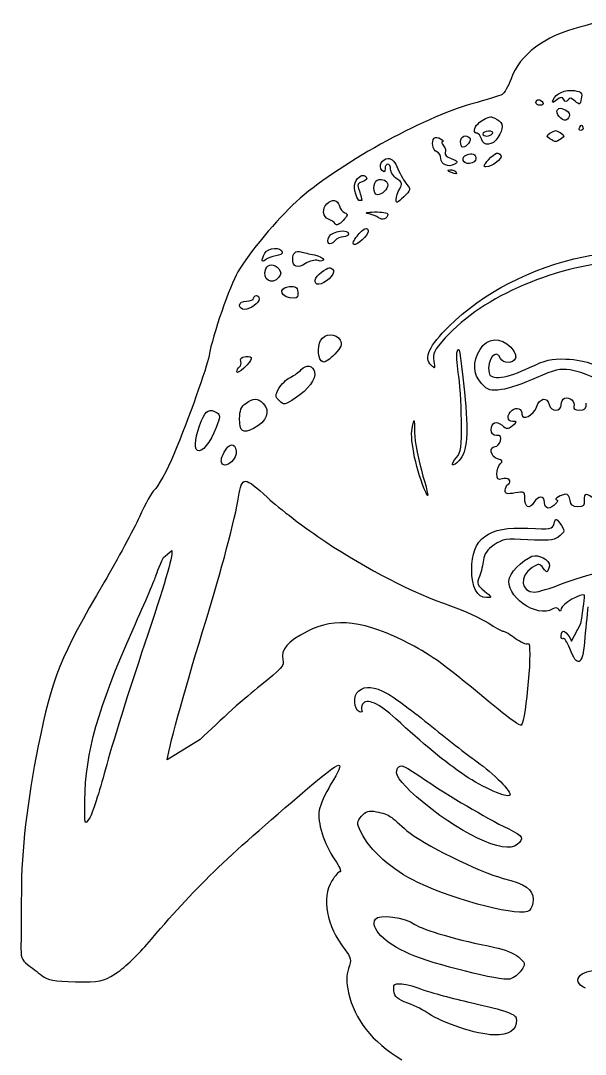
# Model space of a CAD drawing. Header units: millimetres. Extents: x 61 to 288, y 75 to 444.
# Drawn here: x 73.1 to 111.9, y 372.7 to 443.8 of the extents above; entities that cross this region are included whole.
import ezdxf

# ---------------------------------------------------------------- set-up
doc = ezdxf.new("R2010")
doc.units = ezdxf.units.MM
doc.layers.add('Layer 01', color=12, linetype='Continuous', true_color=0xc80000)

msp = doc.modelspace()

# ---------------------------------------------------------------- linework, layer by layer
at = {"layer": 'Layer 01'}
for p, q in [((96.533, 431.403), (96.323, 431.403)), ((82.884, 406.845), (83.472, 407.33)), ((110.973, 401.087), (111.615, 402.29)), ((85.414, 394.315), (83.141, 392.915))]:
    msp.add_line(p, q, dxfattribs=at)
for points in [[(115.241, 443.516), (113.251, 443.765), (113.142, 443.76), (111.603, 443.346)], [(111.603, 443.346), (109.019, 442.65), (107.462, 441.487), (106.807, 439.761)], [(106.807, 439.761), (106.61, 439.242), (106.331, 438.756), (106.188, 438.681)], [(109.711, 438.33), (109.848, 438.75), (110.549, 439.046), (111.183, 438.953)], [(111.183, 438.953), (111.651, 438.885), (111.721, 438.8), (111.645, 438.4)], [(104.099, 438.044), (100.761, 437.133), (94.738, 433.774), (92.034, 431.317)], [(106.188, 438.681), (106.044, 438.605), (105.104, 438.319), (104.099, 438.044)], [(108.524, 438.137), (108.524, 438.243), (108.606, 438.33), (108.705, 438.33)], [(108.824, 437.945), (108.659, 437.945), (108.524, 438.032), (108.524, 438.137)], [(108.705, 438.33), (108.805, 438.33), (108.94, 438.243), (109.005, 438.137)], [(109.005, 438.137), (109.071, 438.032), (108.989, 437.945), (108.824, 437.945)], [(109.951, 438.317), (109.658, 438.076), (109.628, 438.078), (109.711, 438.33)], [(110.439, 438.345), (110.315, 438.546), (110.221, 438.54), (109.951, 438.317)], [(110.732, 438.322), (110.628, 438.153), (110.554, 438.159), (110.439, 438.345)], [(111.213, 438.238), (110.964, 438.464), (110.834, 438.486), (110.732, 438.322)], [(111.645, 438.4), (111.561, 437.962), (111.531, 437.95), (111.213, 438.238)], [(110.579, 436.926), (110.308, 436.822), (109.814, 437.439), (110.011, 437.636)], [(110.011, 437.636), (110.154, 437.779), (110.155, 437.779), (110.529, 437.636)], [(110.529, 437.636), (110.899, 437.494), (110.929, 437.061), (110.579, 436.926)], [(104.47, 436.021), (104.213, 436.021), (104.249, 436.391), (104.535, 436.677)], [(104.535, 436.677), (104.737, 436.879), (105.111, 437.085), (105.41, 437.16)], [(105.41, 437.16), (105.443, 437.168), (105.638, 437.086), (105.843, 436.976)], [(105.843, 436.976), (106.297, 436.733), (106.315, 436.353), (105.904, 435.725)], [(111.531, 436.444), (111.642, 436.624), (111.69, 436.624), (111.75, 436.444)], [(103.329, 435.444), (103.329, 435.813), (103.705, 435.965), (103.969, 435.702)], [(104.772, 435.636), (104.705, 435.848), (104.569, 436.021), (104.47, 436.021)], [(105.257, 436.161), (105.043, 436.144), (104.868, 436.063), (104.868, 435.98)], [(104.868, 435.98), (104.868, 435.767), (105.399, 435.79), (105.534, 436.009)], [(105.534, 436.009), (105.596, 436.109), (105.471, 436.177), (105.257, 436.161)], [(109.486, 435.639), (109.23, 435.807), (109.23, 435.849), (109.486, 436.018)], [(109.486, 436.018), (109.645, 436.122), (109.818, 436.207), (109.871, 436.207)], [(109.871, 436.207), (109.924, 436.207), (110.097, 436.122), (110.256, 436.018)], [(110.256, 436.018), (110.512, 435.849), (110.512, 435.807), (110.256, 435.639)], [(111.608, 436.213), (111.485, 436.213), (111.451, 436.316), (111.531, 436.444)], [(111.75, 436.444), (111.793, 436.317), (111.728, 436.213), (111.608, 436.213)], [(101.693, 434.743), (101.404, 434.855), (101.297, 435.465), (101.528, 435.695)], [(101.528, 435.695), (101.595, 435.762), (101.79, 435.736), (101.961, 435.636)], [(101.961, 435.636), (102.131, 435.537), (102.195, 435.453), (102.103, 435.449)], [(102.103, 435.449), (102.01, 435.446), (102.039, 435.317), (102.167, 435.163)], [(102.167, 435.163), (102.295, 435.009), (102.344, 434.793), (102.276, 434.682)], [(103.498, 435.059), (103.405, 435.059), (103.329, 435.232), (103.329, 435.444)], [(103.969, 435.702), (104.114, 435.556), (103.75, 435.059), (103.498, 435.059)], [(105.904, 435.725), (105.529, 435.153), (104.94, 435.107), (104.772, 435.636)], [(109.871, 435.449), (109.818, 435.449), (109.645, 435.535), (109.486, 435.639)], [(110.256, 435.639), (110.097, 435.535), (109.924, 435.449), (109.871, 435.449)], [(101.982, 434.289), (101.982, 434.478), (101.852, 434.683), (101.693, 434.743)], [(102.276, 434.682), (102.207, 434.571), (102.395, 434.388), (102.692, 434.275)], [(103.954, 433.939), (103.487, 433.873), (103.329, 434.372), (103.762, 434.546)], [(103.762, 434.546), (104.126, 434.691), (104.387, 434.577), (104.387, 434.273)], [(106.111, 434.495), (106.241, 434.285), (105.487, 433.712), (105.08, 433.712)], [(105.253, 434.193), (105.738, 434.709), (105.935, 434.778), (106.111, 434.495)], [(97.935, 433.449), (97.645, 433.739), (97.921, 434.289), (98.356, 434.289)], [(98.326, 433.904), (98.22, 433.904), (98.134, 433.757), (98.134, 433.577)], [(98.518, 433.543), (98.518, 433.742), (98.432, 433.904), (98.326, 433.904)], [(98.356, 434.289), (98.607, 434.289), (98.828, 434.052), (99.028, 433.567)], [(102.912, 433.89), (102.483, 433.65), (101.982, 433.865), (101.982, 434.289)], [(102.692, 434.275), (103.155, 434.099), (103.187, 434.044), (102.912, 433.89)], [(104.387, 434.273), (104.387, 434.123), (104.192, 433.973), (103.954, 433.939)], [(105.08, 433.712), (104.882, 433.712), (104.932, 433.852), (105.253, 434.193)], [(96.248, 432.904), (96.522, 433.178), (96.725, 433.198), (96.869, 432.964)], [(98.134, 433.577), (98.134, 433.352), (98.072, 433.312), (97.935, 433.449)], [(98.951, 432.888), (98.713, 433.049), (98.518, 433.344), (98.518, 433.543)], [(99.028, 433.567), (99.192, 433.171), (99.464, 432.691), (99.632, 432.502)], [(102.713, 433.317), (102.399, 433.443), (102.365, 433.498), (102.596, 433.507)], [(102.596, 433.507), (102.775, 433.514), (102.974, 433.434), (103.039, 433.33)], [(103.039, 433.33), (103.115, 433.206), (103, 433.202), (102.713, 433.317)], [(96.323, 431.403), (95.968, 431.988), (95.937, 432.593), (96.248, 432.904)], [(96.567, 432.687), (96.261, 432.607), (96.196, 432.493), (96.305, 432.232)], [(96.869, 432.964), (96.927, 432.87), (96.791, 432.745), (96.567, 432.687)], [(97.614, 431.788), (97.294, 431.788), (97.285, 432.69), (97.604, 432.801)], [(97.604, 432.801), (97.945, 432.92), (98.326, 432.75), (98.326, 432.479)], [(98.326, 432.479), (98.326, 432.175), (97.927, 431.788), (97.614, 431.788)], [(99.144, 432.193), (99.352, 432.541), (99.327, 432.633), (98.951, 432.888)], [(99.632, 432.502), (99.915, 432.184), (99.899, 432.118), (99.421, 431.64)], [(96.305, 432.232), (96.386, 432.04), (96.488, 431.667), (96.533, 431.403)], [(98.903, 431.458), (98.903, 431.642), (99.011, 431.973), (99.144, 432.193)], [(99.421, 431.64), (98.999, 431.218), (98.903, 431.185), (98.903, 431.458)], [(92.034, 431.317), (90.701, 430.106), (88.79, 427.807), (88.011, 426.478)], [(94.237, 430.112), (93.85, 430.255), (93.792, 430.833), (94.131, 431.172)], [(94.131, 431.172), (94.477, 431.517), (94.886, 431.451), (94.996, 431.031)], [(94.996, 431.031), (95.049, 430.827), (95.218, 430.611), (95.372, 430.552)], [(95.372, 430.552), (95.6, 430.465), (95.577, 430.365), (95.248, 430.013)], [(96.979, 430.492), (96.699, 430.544), (96.88, 430.592), (97.412, 430.607)], [(97.692, 430.213), (97.565, 430.318), (97.244, 430.444), (96.979, 430.492)], [(97.412, 430.607), (97.915, 430.621), (98.326, 430.552), (98.326, 430.452)], [(98.326, 430.452), (98.326, 430.154), (97.941, 430.009), (97.692, 430.213)], [(94.709, 429.784), (94.635, 429.896), (94.422, 430.044), (94.237, 430.112)], [(94.291, 428.913), (94.501, 429.305), (95.632, 429.457), (95.632, 429.094)], [(95.248, 430.013), (94.993, 429.738), (94.796, 429.654), (94.709, 429.784)], [(96.21, 428.954), (96.628, 429.486), (96.979, 429.637), (96.979, 429.286)], [(94.672, 428.615), (94.343, 428.218), (94.045, 428.452), (94.291, 428.913)], [(95.271, 428.901), (95.072, 428.901), (94.803, 428.772), (94.672, 428.615)], [(95.632, 429.094), (95.632, 428.988), (95.47, 428.901), (95.271, 428.901)], [(95.991, 428.365), (95.884, 428.4), (95.983, 428.665), (96.21, 428.954)], [(96.979, 429.286), (96.979, 429.001), (96.216, 428.29), (95.991, 428.365)], [(89.872, 427.771), (90.086, 428.169), (90.985, 428.224), (91.068, 427.843)], [(111.795, 427.53), (114.083, 428.008), (117.932, 428.058), (120.696, 427.645)], [(89.908, 427.32), (89.613, 427.078), (89.599, 427.26), (89.872, 427.771)], [(90.629, 427.584), (90.365, 427.547), (90.04, 427.429), (89.908, 427.32)], [(91.068, 427.843), (91.091, 427.737), (90.894, 427.621), (90.629, 427.584)], [(91.784, 427.341), (91.784, 427.789), (91.974, 427.963), (92.347, 427.859)], [(92.667, 427.067), (92.131, 426.716), (91.784, 426.824), (91.784, 427.341)], [(92.347, 427.859), (92.513, 427.813), (92.931, 427.719), (93.275, 427.65)], [(93.524, 427.263), (93.311, 427.33), (92.939, 427.245), (92.667, 427.067)], [(93.275, 427.65), (93.619, 427.58), (93.9, 427.438), (93.9, 427.334)], [(93.9, 427.334), (93.9, 427.229), (93.731, 427.197), (93.524, 427.263)], [(102.542, 422.755), (104.826, 425.028), (108.231, 426.785), (111.795, 427.53)], [(90.822, 426.111), (90.341, 425.532), (89.655, 425.975), (89.929, 426.688)], [(89.929, 426.688), (89.99, 426.847), (90.162, 426.977), (90.311, 426.977)], [(90.311, 426.977), (90.46, 426.977), (90.69, 426.847), (90.822, 426.688)], [(90.822, 426.688), (91.013, 426.458), (91.013, 426.341), (90.822, 426.111)], [(93.756, 426.462), (94.278, 426.827), (94.416, 426.847), (94.58, 426.582)], [(114.874, 427.287), (109.949, 426.993), (104.889, 424.845), (102.279, 421.943)], [(88.011, 426.478), (87.429, 425.485), (86.282, 422.167), (86.022, 420.723)], [(93.582, 425.63), (93.175, 425.63), (93.279, 426.13), (93.756, 426.462)], [(94.58, 426.582), (94.724, 426.349), (93.97, 425.63), (93.582, 425.63)], [(91.908, 424.668), (90.983, 424.668), (90.664, 425.372), (91.543, 425.473)], [(91.543, 425.473), (91.968, 425.522), (92.084, 425.449), (92.133, 425.101)], [(88.128, 424.187), (88.128, 424.367), (88.309, 424.476), (88.609, 424.476)], [(89.475, 424.641), (89.475, 424.345), (88.88, 423.912), (88.464, 423.905)], [(88.609, 424.476), (88.873, 424.476), (89.09, 424.562), (89.09, 424.668)], [(89.09, 424.668), (89.09, 424.774), (89.176, 424.86), (89.282, 424.86)], [(89.282, 424.86), (89.388, 424.86), (89.475, 424.762), (89.475, 424.641)], [(92.133, 425.101), (92.173, 424.819), (92.094, 424.668), (91.908, 424.668)], [(88.464, 423.905), (88.279, 423.901), (88.128, 424.028), (88.128, 424.187)], [(101.302, 420.071), (100.794, 420.578), (101.169, 421.387), (102.542, 422.755)], [(93.855, 420.288), (93.53, 420.395), (93.439, 421.28), (93.703, 421.772)], [(93.703, 421.772), (93.972, 422.275), (94.782, 422.291), (95.045, 421.799)], [(95.045, 421.799), (95.204, 421.503), (95.132, 421.314), (94.67, 420.82)], [(102.279, 421.943), (101.498, 421.074), (101.388, 420.853), (101.489, 420.35)], [(104.674, 421.156), (105.164, 421.96), (106.108, 422.029), (106.783, 421.311)], [(103.177, 419.564), (103.074, 420.196), (103.038, 420.841), (103.098, 420.997)], [(103.098, 420.997), (103.247, 421.386), (103.266, 421.284), (103.596, 418.222)], [(104.785, 418.803), (104.183, 419.453), (104.144, 420.287), (104.674, 421.156)], [(106.092, 420.531), (105.798, 421.298), (105.106, 420.438), (105.292, 419.536)], [(106.783, 421.311), (107.038, 421.039), (107.177, 420.713), (107.111, 420.541)], [(86.022, 420.723), (85.872, 419.891), (84.631, 416.408), (83.622, 413.989)], [(88.119, 419.949), (88.221, 420.011), (88.257, 420.183), (88.201, 420.33)], [(88.201, 420.33), (88.135, 420.502), (88.257, 420.619), (88.545, 420.66)], [(88.545, 420.66), (89.096, 420.738), (89.05, 420.453), (88.415, 419.857)], [(94.67, 420.82), (94.356, 420.484), (93.989, 420.244), (93.855, 420.288)], [(101.489, 420.35), (101.595, 419.818), (101.579, 419.793), (101.302, 420.071)], [(107.111, 420.541), (106.965, 420.159), (106.238, 420.152), (106.092, 420.531)], [(108.074, 419.898), (109.181, 420.431), (109.58, 420.525), (110.586, 420.491)], [(110.586, 420.491), (111.244, 420.47), (112.044, 420.316), (112.363, 420.151)], [(87.935, 419.62), (87.935, 419.738), (88.018, 419.886), (88.119, 419.949)], [(88.415, 419.857), (88.151, 419.609), (87.935, 419.502), (87.935, 419.62)], [(91.622, 419.231), (91.895, 419.362), (92.231, 419.604), (92.367, 419.768)], [(93.289, 419.605), (93.384, 419.112), (92.857, 418.397), (91.962, 417.805)], [(92.367, 419.768), (92.681, 420.147), (93.202, 420.055), (93.289, 419.605)], [(103.395, 416.272), (103.379, 417.45), (103.28, 418.932), (103.177, 419.564)], [(105.292, 419.536), (105.401, 419.003), (106.517, 419.149), (108.074, 419.898)], [(110.867, 419.739), (110.165, 419.847), (109.801, 419.761), (108.533, 419.188)], [(113.413, 418.531), (112.908, 419.089), (111.86, 419.586), (110.867, 419.739)], [(90.83, 418.468), (90.992, 418.756), (91.348, 419.099), (91.622, 419.231)], [(106.155, 418.39), (105.368, 418.282), (105.23, 418.324), (104.785, 418.803)], [(108.533, 419.188), (107.706, 418.815), (106.636, 418.456), (106.155, 418.39)], [(90.862, 417.618), (90.566, 417.914), (90.563, 417.991), (90.83, 418.468)], [(103.596, 418.222), (103.908, 415.332), (103.816, 414.152), (103.227, 413.501)], [(88.128, 416.395), (88.128, 416.949), (88.238, 417.219), (88.555, 417.441)], [(88.555, 417.441), (89.095, 417.82), (89.369, 417.819), (89.75, 417.439)], [(89.75, 417.439), (90.278, 416.91), (89.998, 416.19), (89.079, 415.715)], [(91.962, 417.805), (91.235, 417.324), (91.168, 417.312), (90.862, 417.618)], [(108.563, 417.191), (108.784, 417.825), (109.283, 417.92), (109.43, 417.356)], [(110.256, 417.34), (110.256, 417.543), (110.364, 417.748), (110.496, 417.795)], [(110.496, 417.795), (110.832, 417.916), (111.256, 417.54), (111.137, 417.229)], [(111.513, 416.971), (111.891, 416.971), (111.988, 417.069), (111.988, 417.452)], [(85.502, 416.261), (85.801, 416.977), (86.071, 417.11), (86.573, 416.793)], [(86.573, 416.793), (86.806, 416.645), (86.798, 416.498), (86.519, 415.785)], [(106.937, 416.196), (106.528, 416.203), (106.495, 416.645), (106.88, 416.964)], [(106.88, 416.964), (107.197, 417.227), (107.562, 417.08), (107.562, 416.689)], [(107.562, 416.689), (107.562, 416.216), (108.363, 416.617), (108.563, 417.191)], [(109.43, 417.356), (109.562, 416.854), (110.256, 416.84), (110.256, 417.34)], [(111.137, 417.229), (111.07, 417.057), (111.195, 416.971), (111.513, 416.971)], [(85.226, 414.191), (84.964, 414.353), (85.086, 415.264), (85.502, 416.261)], [(89.079, 415.715), (88.333, 415.329), (88.128, 415.476), (88.128, 416.395)], [(99.999, 415.721), (100.144, 416.478), (100.147, 416.473), (100.167, 415.413)], [(103.057, 413.721), (103.377, 414.077), (103.421, 414.408), (103.395, 416.272)], [(105.445, 415.613), (105.445, 416.142), (105.796, 416.292), (106.193, 415.933)], [(106.902, 415.908), (107.239, 416.163), (107.242, 416.19), (106.937, 416.196)], [(86.519, 415.785), (86.113, 414.749), (85.516, 414.012), (85.226, 414.191)], [(100.956, 411.295), (100.31, 412.708), (99.839, 414.884), (99.999, 415.721)], [(100.167, 415.413), (100.179, 414.821), (100.44, 413.479), (100.748, 412.431)], [(105.812, 415.24), (105.577, 415.24), (105.445, 415.374), (105.445, 415.613)], [(106.078, 414.855), (106.153, 415.14), (106.084, 415.24), (105.812, 415.24)], [(106.193, 415.933), (106.491, 415.664), (106.575, 415.661), (106.902, 415.908)], [(87.064, 414.075), (87.405, 414.733), (87.804, 414.772), (87.896, 414.156)], [(105.712, 414.47), (105.858, 414.47), (106.023, 414.643), (106.078, 414.855)], [(83.622, 413.989), (83.128, 412.803), (82.523, 411.702), (82.238, 411.47)], [(86.952, 413.259), (86.808, 413.403), (86.841, 413.644), (87.064, 414.075)], [(87.896, 414.156), (87.969, 413.665), (87.24, 412.972), (86.952, 413.259)], [(105.875, 413.633), (105.406, 413.755), (105.267, 414.47), (105.712, 414.47)], [(102.786, 413.217), (102.733, 413.27), (102.855, 413.497), (103.057, 413.721)], [(103.227, 413.501), (103.037, 413.292), (102.839, 413.164), (102.786, 413.217)], [(105.83, 412.59), (105.83, 412.841), (105.937, 413.153), (106.067, 413.283)], [(106.067, 413.283), (106.255, 413.471), (106.216, 413.544), (105.875, 413.633)], [(88.057, 411), (88.282, 412.451), (88.446, 412.448), (90.049, 410.961)], [(100.748, 412.431), (101.093, 411.259), (101.173, 410.822), (100.956, 411.295)], [(106.199, 412.252), (105.907, 412.159), (105.83, 412.229), (105.83, 412.59)], [(106.603, 411.874), (106.924, 412.073), (106.597, 412.378), (106.199, 412.252)], [(106.408, 411.455), (106.408, 411.619), (106.496, 411.808), (106.603, 411.874)], [(82.238, 411.47), (82.097, 411.355), (81.643, 410.526), (81.231, 409.628)], [(85.826, 402.54), (86.825, 405.756), (87.844, 409.617), (88.057, 411)], [(107.081, 411.282), (106.546, 411.182), (106.408, 411.217), (106.408, 411.455)], [(107.754, 410.93), (107.754, 411.373), (107.704, 411.399), (107.081, 411.282)], [(109.101, 410.622), (109.101, 411.12), (108.685, 411.116), (108.372, 410.614)], [(110.579, 411.196), (110.315, 411.192), (109.692, 410.821), (109.943, 410.817)], [(110.868, 410.766), (110.834, 411.004), (110.704, 411.197), (110.579, 411.196)], [(112.578, 410.801), (112.06, 411.319), (111.788, 411.306), (111.846, 410.766)], [(90.049, 410.961), (90.844, 410.223), (92.65, 408.851), (94.061, 407.912)], [(108.372, 410.614), (108.069, 410.129), (107.754, 410.29), (107.754, 410.93)], [(109.366, 410.237), (109.221, 410.237), (109.101, 410.41), (109.101, 410.622)], [(109.943, 410.817), (110.223, 410.812), (109.651, 410.237), (109.366, 410.237)], [(111.41, 410.333), (111.058, 410.333), (110.913, 410.449), (110.868, 410.766)], [(111.846, 410.766), (111.882, 410.42), (111.795, 410.333), (111.41, 410.333)], [(81.231, 409.628), (80.818, 408.73), (79.726, 406.71), (78.805, 405.138)], [(109.765, 409.168), (109.876, 409.558), (109.882, 409.558), (110.163, 409.19)], [(104.099, 405.998), (104.101, 408.167), (105.207, 408.985), (107.962, 408.853)], [(107.962, 408.853), (109.539, 408.778), (109.661, 408.799), (109.765, 409.168)], [(110.163, 409.19), (110.32, 408.984), (110.448, 408.751), (110.448, 408.671)], [(107.972, 408.058), (106.447, 408.153), (106.257, 408.123), (105.638, 407.701)], [(110.041, 408.241), (109.725, 408.02), (109.257, 407.979), (107.972, 408.058)], [(110.448, 408.671), (110.448, 408.592), (110.265, 408.398), (110.041, 408.241)], [(94.061, 407.912), (96.9, 406.024), (100.018, 404.425), (102.648, 403.508)], [(105.638, 407.701), (105.164, 407.378), (104.948, 407.073), (104.909, 406.671)], [(83.472, 407.33), (83.512, 406.846), (82.943, 404.898), (81.588, 400.884)], [(82.355, 405.54), (82.355, 405.61), (82.593, 406.197), (82.884, 406.845)], [(106.7, 405.439), (106.877, 405.995), (107.981, 406.964), (108.439, 406.965)], [(108.439, 406.965), (108.657, 406.965), (108.996, 406.848), (109.192, 406.705)], [(109.192, 406.705), (109.427, 406.533), (109.504, 406.326), (109.416, 406.098)], [(105.12, 404.08), (104.476, 404.079), (104.098, 404.788), (104.099, 405.998)], [(104.909, 406.671), (104.878, 406.357), (104.754, 405.849), (104.633, 405.542)], [(108.273, 406.142), (107.343, 405.533), (107.447, 404.464), (108.437, 404.464)], [(109.023, 406.108), (108.778, 406.443), (108.735, 406.445), (108.273, 406.142)], [(109.416, 406.098), (109.289, 405.767), (109.272, 405.767), (109.023, 406.108)], [(80.796, 401.908), (81.653, 403.836), (82.355, 405.47), (82.355, 405.54)], [(104.633, 405.542), (104.432, 405.032), (104.462, 404.945), (104.977, 404.533)], [(109.674, 403.302), (108.585, 402.614), (106.32, 404.241), (106.7, 405.439)], [(110.289, 405.028), (111.065, 405.338), (112.268, 405.697), (112.964, 405.825)], [(78.805, 405.138), (75.797, 400.004), (75.208, 398.543), (74.27, 393.881)], [(108.437, 404.464), (108.681, 404.464), (109.514, 404.718), (110.289, 405.028)], [(104.977, 404.533), (105.504, 404.111), (105.514, 404.081), (105.12, 404.08)], [(111.866, 404.254), (111.707, 404.44), (110.256, 403.608), (110.253, 403.328)], [(111.615, 402.29), (111.79, 403.327), (111.902, 404.211), (111.866, 404.254)], [(102.648, 403.508), (103.597, 403.177), (104.759, 402.651), (105.231, 402.338)], [(110.104, 403.251), (110.007, 403.403), (109.861, 403.421), (109.674, 403.302)], [(110.253, 403.328), (110.251, 403.114), (110.206, 403.091), (110.104, 403.251)], [(112.103, 403.447), (112.035, 402.895), (111.926, 401.812), (111.861, 401.04)], [(83.141, 392.915), (83.319, 394.038), (84.498, 398.265), (85.826, 402.54)], [(99.865, 400.879), (96.709, 402.513), (94.77, 402.751), (92.769, 401.751)], [(77.473, 390.129), (77.521, 393.45), (78.368, 396.451), (80.796, 401.908)], [(92.769, 401.751), (91.433, 401.084), (90.938, 400.504), (91.112, 399.81)], [(105.231, 402.338), (105.703, 402.026), (106.174, 401.77), (106.278, 401.77)], [(106.278, 401.77), (106.382, 401.77), (106.758, 401.549), (107.112, 401.279)], [(110.256, 401.45), (110.256, 401.994), (110.631, 401.805), (110.973, 401.087)], [(107.112, 401.279), (107.467, 401.008), (107.856, 400.848), (107.977, 400.923)], [(107.977, 400.923), (108.313, 401.131), (107.853, 395.648), (107.505, 395.299)], [(110.391, 401.264), (110.317, 401.19), (110.256, 401.273), (110.256, 401.45)], [(110.849, 400.575), (110.672, 401.028), (110.466, 401.339), (110.391, 401.264)], [(111.861, 401.04), (111.723, 399.393), (111.373, 399.232), (110.849, 400.575)], [(81.588, 400.884), (80.52, 397.72), (79.307, 393.846), (78.893, 392.274)], [(105.914, 396.409), (102.123, 399.549), (101.395, 400.088), (99.865, 400.879)], [(91.112, 399.81), (91.213, 399.408), (91.011, 399.177), (89.534, 398.016)], [(89.534, 398.016), (88.602, 397.283), (86.748, 395.618), (85.414, 394.315)], [(96.38, 396.228), (95.963, 396.365), (95.925, 397.379), (96.326, 397.672)], [(96.326, 397.672), (96.819, 398.032), (97.364, 397.981), (98.282, 397.489)], [(98.282, 397.489), (98.727, 397.251), (100.109, 396.226), (101.354, 395.212)], [(96.586, 396.754), (96.499, 396.613), (96.477, 396.417), (96.537, 396.319)], [(98.88, 395.744), (97.729, 396.812), (96.859, 397.195), (96.586, 396.754)], [(96.537, 396.319), (96.598, 396.22), (96.527, 396.18), (96.38, 396.228)], [(107.505, 395.299), (107.442, 395.237), (106.726, 395.736), (105.914, 396.409)], [(103.617, 391.854), (102.341, 392.71), (100.681, 394.072), (98.88, 395.744)], [(101.354, 395.212), (102.599, 394.198), (104.007, 393.102), (104.483, 392.777)], [(74.27, 393.881), (73.5, 390.056), (73.114, 386.692), (73.107, 383.753)], [(92.806, 390.947), (95.23, 393.012), (95.516, 393.061), (94.393, 391.216)], [(98.998, 392.34), (99.197, 392.662), (99.395, 392.577), (100.991, 391.484)], [(104.483, 392.777), (105.542, 392.053), (106.91, 390.664), (106.736, 390.49)], [(78.893, 392.274), (78.48, 390.703), (77.985, 389.187), (77.795, 388.907)], [(100.301, 390.387), (99.118, 391.428), (98.763, 391.96), (98.998, 392.34)], [(106.736, 390.49), (106.526, 390.28), (104.91, 390.987), (103.617, 391.854)], [(94.393, 391.216), (94.028, 390.618), (93.676, 389.824), (93.61, 389.452)], [(100.991, 391.484), (102.529, 390.43), (104.941, 389.015), (106.648, 388.164)], [(81.736, 380.219), (85.243, 384.31), (86.87, 385.887), (92.806, 390.947)], [(107.222, 387.09), (106.399, 386.346), (103.114, 387.911), (100.301, 390.387)], [(77.795, 388.907), (77.45, 388.399), (77.449, 388.404), (77.473, 390.129)], [(93.61, 389.452), (93.463, 388.626), (93.917, 387.184), (94.685, 386.04)], [(96.481, 387.968), (96.183, 388.592), (96.185, 388.653), (96.524, 389.053)], [(96.524, 389.053), (96.816, 389.398), (97.007, 389.454), (97.556, 389.353)], [(97.556, 389.353), (97.927, 389.284), (98.36, 389.131), (98.518, 389.011)], [(98.518, 389.011), (98.677, 388.891), (99.182, 388.457), (99.641, 388.047)], [(100.39, 384.491), (98.593, 385.342), (97.1, 386.67), (96.481, 387.968)], [(99.641, 388.047), (100.61, 387.18), (104.651, 385.183), (106.273, 384.769)], [(106.648, 388.164), (107.657, 387.661), (107.721, 387.542), (107.222, 387.09)], [(94.685, 386.04), (94.987, 385.59), (95.149, 385.222), (95.046, 385.222)], [(95.046, 385.222), (94.942, 385.222), (94.685, 384.941), (94.475, 384.597)], [(106.273, 384.769), (107.791, 384.381), (108.332, 384), (108.332, 383.317)], [(94.475, 384.597), (93.758, 383.42), (94.116, 381.523), (95.367, 379.883)], [(108.082, 382.561), (107.506, 382.082), (103.194, 383.164), (100.39, 384.491)], [(73.107, 383.753), (73.104, 382.391), (73.092, 380.809), (73.079, 380.237)], [(108.332, 383.317), (108.332, 383.015), (108.22, 382.675), (108.082, 382.561)], [(99.837, 379.559), (98.08, 380.327), (97.084, 381.343), (97.472, 381.971)], [(97.472, 381.971), (97.69, 382.324), (99.534, 382.076), (100.195, 381.605)], [(100.195, 381.605), (100.744, 381.215), (103.187, 380.511), (105.693, 380.022)], [(73.079, 380.237), (73.06, 379.346), (73.123, 379.146), (73.521, 378.85)], [(79.563, 378.199), (80.078, 378.516), (81.056, 379.426), (81.736, 380.219)], [(95.367, 379.883), (95.803, 379.311), (95.829, 379.182), (95.63, 378.577)], [(105.693, 380.022), (106.318, 379.9), (107.031, 379.611), (107.319, 379.363)], [(106.723, 377.838), (106.114, 377.685), (101.47, 378.846), (99.837, 379.559)], [(107.319, 379.363), (107.812, 378.939), (107.819, 378.904), (107.515, 378.44)], [(73.521, 378.85), (73.776, 378.66), (74.224, 378.32), (74.515, 378.095)], [(95.63, 378.577), (95.465, 378.077), (95.463, 377.651), (95.624, 376.903)], [(107.515, 378.44), (107.342, 378.175), (106.985, 377.904), (106.723, 377.838)], [(111.94, 377.21), (110.733, 377.705), (111.791, 378.703), (113.152, 378.353)], [(74.515, 378.095), (74.96, 377.753), (75.337, 377.681), (76.836, 377.654)], [(76.836, 377.654), (78.516, 377.624), (78.683, 377.657), (79.563, 378.199)], [(95.624, 376.903), (96.02, 375.058), (97.233, 373.532), (99.288, 372.294)], [(98.746, 377.024), (98.695, 377.448), (98.76, 377.525), (99.172, 377.525)], [(99.704, 376.183), (98.99, 376.453), (98.795, 376.624), (98.746, 377.024)], [(99.172, 377.525), (99.44, 377.525), (100.073, 377.363), (100.58, 377.165)], [(100.58, 377.165), (101.086, 376.966), (102.54, 376.568), (103.81, 376.28)], [(101.148, 375.458), (100.847, 375.67), (100.198, 375.996), (99.704, 376.183)], [(103.81, 376.28), (106.682, 375.629), (107.177, 375.446), (107.177, 375.037)], [(105.605, 373.995), (104.495, 374.026), (102.028, 374.836), (101.148, 375.458)], [(107.177, 375.037), (107.177, 374.295), (106.678, 373.964), (105.605, 373.995)]]:
    msp.add_open_spline(points, degree=3, dxfattribs=at)

doc.saveas('drawing.dxf')
